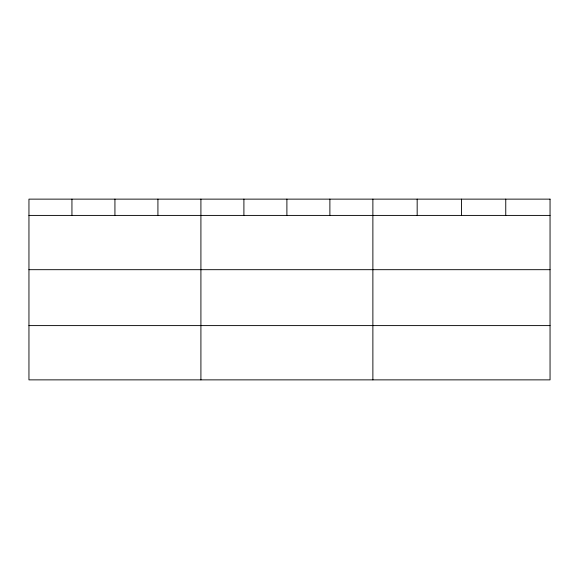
<?xml version="1.0" encoding="UTF-8"?>
<svg xmlns="http://www.w3.org/2000/svg" width="579" height="579" viewBox="0 0 579 579"><rect width="100%" height="100%" fill="white"/><g stroke="black" fill="none" stroke-linecap="round" stroke-linejoin="round"><path stroke-width="0.87" d="M28.95 215.417L550.05 215.417M28.95 269.684L550.05 269.684M28.95 325.601L550.05 325.601M505.756 199.133L505.756 215.417M461.463 199.133L461.463 215.417M417.169 199.133L417.169 215.417M372.876 199.133L372.876 379.867M329.885 199.133L329.885 215.417M286.894 199.133L286.894 215.417M243.904 199.133L243.904 215.417M200.913 199.133L200.913 379.867M157.922 199.133L157.922 215.417M114.932 199.133L114.932 215.417M71.941 199.133L71.941 215.417M550.05 199.133L28.95 199.133L28.95 379.867L550.05 379.867L550.05 199.133"/></g></svg>
